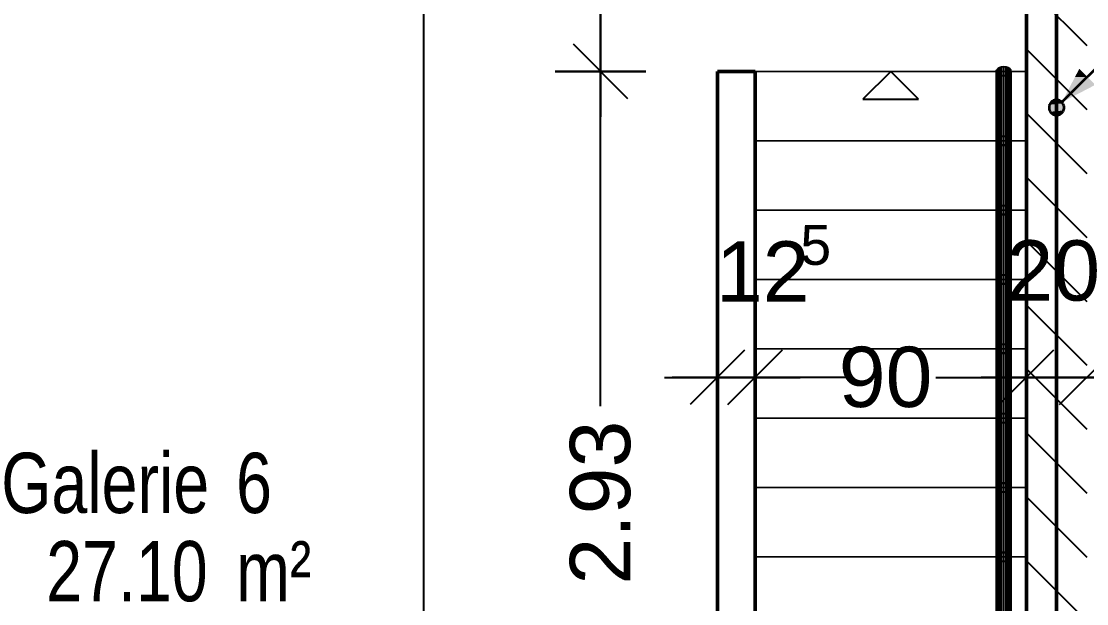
# Model space of a CAD drawing. Extents: x 0 to 756, y -25 to 420.
# Drawn here: x 184.9 to 255.6, y 325 to 363.7 of the extents above; entities that cross this region are included whole.
import ezdxf
from ezdxf.lldxf.tags import DXFTag

# ---------------------------------------------------------------- set-up
doc = ezdxf.new("R2010")
doc.units = 0
doc.layers.get('0').update_dxf_attribs({"lineweight": 25})
doc.layers.get('DEFPOINTS').update_dxf_attribs({"lineweight": 25})
doc.layers.add('A_Dach', color=1, linetype='Continuous', lineweight=25, true_color=0xff0000)
doc.layers.add('S_Schmutzwasser', color=7, linetype='Continuous', lineweight=35, true_color=0x808040)
for name, color, linetype, lineweight in [('A_Innenwand', 7, 'Continuous', 25), ('Allgemein01', 7, 'Continuous', 13), ('Allgemein03', 7, 'Continuous', 25), ('Raumbezeichnung', 7, 'Continuous', 13), ('Standard', 7, 'Continuous', 25), ('Treppe', 7, 'Continuous', 13), ('Wand Holz nicht tragend', 7, 'Continuous', 13), ('Wohnfläche-Rohbau', 7, 'Continuous', 13)]:
    doc.layers.add(name, color=color, linetype=linetype, lineweight=lineweight)
doc.styles.get("Standard").update_dxf_attribs({"font": 'arial.ttf'})
tags = doc.linetypes.add('VERDECKT2_S2', pattern=[0.27, 0.2, -0.07]).pattern_tags.tags
tags[6:7] = [DXFTag(74, 4), DXFTag(75, 0), DXFTag(340, '0'), DXFTag(46, 1.0), DXFTag(50, 0.0), DXFTag(44, 0.0), DXFTag(45, 0.0)]
tags[4:5] = [DXFTag(74, 4), DXFTag(75, 0), DXFTag(340, '0'), DXFTag(46, 1.0), DXFTag(50, 0.0), DXFTag(44, 0.0), DXFTag(45, 0.0)]

# ---------------------------------------------------------------- blocks, each defined once
blk = doc.blocks.new('Referenz-A01I5YQ8IE')
at = {"layer": 'Allgemein01', "color": 0, "linetype": 'VERDECKT2_S2', "lineweight": -2, "ltscale": 0.25}
for p, q in [((211.567, 414.475), (211.567, 5.763)), ((253.567, 414.475), (253.567, 5.763))]:
    blk.add_line(p, q, dxfattribs=at)
at = {"layer": 'Allgemein03', "color": 0, "lineweight": -2}
blk.add_line((253.567, 414.475), (253.567, 5.763), dxfattribs=at)
at = {"layer": 'DEFPOINTS', "color": 0, "linetype": 'Continuous', "lineweight": -2, "ltscale": 0.25}
for p, q in [((223.316, 360.324), (223.316, 360.324)), ((231.067, 360.324), (231.067, 360.324)), ((233.567, 360.324), (233.567, 360.324)), ((233.567, 360.324), (233.567, 360.324)), ((233.567, 360.324), (233.567, 360.324)), ((233.567, 360.324), (233.567, 360.324)), ((231.067, 340.032), (231.067, 340.032)), ((233.567, 340.032), (233.567, 340.032)), ((251.567, 340.032), (251.567, 340.032))]:
    blk.add_line(p, q, dxfattribs=at)
at = {"layer": 'Standard', "color": 0, "lineweight": -2}
for p, q in [((223.316, 360.324), (223.316, 367.792)), ((223.316, 366.324), (223.316, 357.324)), ((223.316, 354.324), (223.316, 363.324)), ((225.116, 358.524), (221.516, 362.124)), ((221.516, 362.124), (225.116, 358.524)), ((249.662, 360.499), (249.591, 360.416)), ((249.773, 360.565), (249.662, 360.499)), ((249.662, 355.899), (249.662, 360.499)), ((249.912, 360.608), (249.773, 360.565)), ((249.773, 355.965), (249.773, 360.565)), ((250.067, 360.623), (249.912, 360.608)), ((249.912, 356.008), (249.912, 360.608)), ((250.221, 360.608), (250.067, 360.623)), ((250.067, 356.023), (250.067, 360.623)), ((250.361, 360.565), (250.221, 360.608)), ((250.221, 356.008), (250.221, 360.608)), ((250.471, 360.499), (250.361, 360.565)), ((250.361, 355.965), (250.361, 360.565)), ((250.542, 360.416), (250.471, 360.499)), ((250.471, 355.899), (250.471, 360.499)), ((226.316, 360.324), (220.316, 360.324)), ((220.316, 360.324), (226.316, 360.324)), ((223.316, 338.116), (223.316, 360.324)), ((249.591, 360.416), (249.567, 360.324)), ((249.591, 360.231), (249.567, 360.324)), ((249.567, 360.324), (249.567, 355.724)), ((249.591, 355.816), (249.591, 360.416)), ((249.591, 355.631), (249.591, 360.231)), ((249.662, 360.148), (249.591, 360.231)), ((249.662, 355.548), (249.662, 360.148)), ((249.773, 360.082), (249.662, 360.148)), ((249.773, 355.482), (249.773, 360.082)), ((249.912, 360.039), (249.773, 360.082)), ((249.912, 355.439), (249.912, 360.039)), ((250.067, 360.025), (249.912, 360.039)), ((250.221, 360.039), (250.067, 360.025)), ((250.067, 355.425), (250.067, 360.025)), ((250.361, 360.082), (250.221, 360.039)), ((250.221, 355.439), (250.221, 360.039)), ((250.471, 360.148), (250.361, 360.082)), ((250.361, 355.482), (250.361, 360.082)), ((250.542, 360.231), (250.471, 360.148)), ((250.471, 355.548), (250.471, 360.148)), ((250.567, 360.324), (250.542, 360.416)), ((250.542, 355.816), (250.542, 360.416)), ((250.567, 360.324), (250.542, 360.231)), ((250.542, 355.631), (250.542, 360.231)), ((250.567, 355.724), (250.567, 360.324)), ((249.591, 355.816), (249.567, 355.724)), ((249.567, 355.724), (249.591, 355.816)), ((249.591, 355.631), (249.567, 355.724)), ((249.567, 355.724), (249.567, 351.124)), ((249.567, 355.724), (249.591, 355.631)), ((249.662, 355.899), (249.591, 355.816)), ((249.591, 355.816), (249.662, 355.899)), ((249.591, 351.216), (249.591, 355.816)), ((249.591, 351.031), (249.591, 355.631)), ((249.662, 355.548), (249.591, 355.631)), ((249.591, 355.631), (249.662, 355.548)), ((249.773, 355.965), (249.662, 355.899)), ((249.662, 355.899), (249.773, 355.965)), ((249.662, 351.299), (249.662, 355.899)), ((249.662, 350.948), (249.662, 355.548)), ((249.773, 355.482), (249.662, 355.548)), ((249.662, 355.548), (249.773, 355.482)), ((249.912, 356.008), (249.773, 355.965)), ((249.773, 355.965), (249.912, 356.008)), ((249.773, 351.365), (249.773, 355.965)), ((249.773, 350.882), (249.773, 355.482)), ((249.912, 355.439), (249.773, 355.482)), ((249.773, 355.482), (249.912, 355.439)), ((250.067, 356.023), (249.912, 356.008)), ((249.912, 356.008), (250.067, 356.023)), ((249.912, 351.408), (249.912, 356.008)), ((250.221, 356.008), (250.067, 356.023)), ((250.067, 351.423), (250.067, 356.023)), ((250.067, 356.023), (250.221, 356.008)), ((250.361, 355.965), (250.221, 356.008)), ((250.221, 351.408), (250.221, 356.008)), ((250.221, 356.008), (250.361, 355.965)), ((250.361, 355.482), (250.221, 355.439)), ((250.221, 355.439), (250.361, 355.482)), ((250.471, 355.899), (250.361, 355.965)), ((250.361, 351.365), (250.361, 355.965)), ((250.361, 355.965), (250.471, 355.899)), ((250.471, 355.548), (250.361, 355.482)), ((250.361, 355.482), (250.471, 355.548)), ((250.361, 350.882), (250.361, 355.482)), ((250.542, 355.816), (250.471, 355.899)), ((250.471, 351.299), (250.471, 355.899)), ((250.471, 355.899), (250.542, 355.816)), ((250.542, 355.631), (250.471, 355.548)), ((250.471, 355.548), (250.542, 355.631)), ((250.471, 350.948), (250.471, 355.548)), ((250.567, 355.724), (250.542, 355.816)), ((250.542, 351.216), (250.542, 355.816)), ((250.542, 355.816), (250.567, 355.724)), ((250.567, 355.724), (250.542, 355.631)), ((250.542, 355.631), (250.567, 355.724)), ((250.542, 351.031), (250.542, 355.631)), ((250.567, 351.124), (250.567, 355.724)), ((249.912, 350.839), (249.912, 355.439)), ((250.067, 355.425), (249.912, 355.439)), ((249.912, 355.439), (250.067, 355.425)), ((250.221, 355.439), (250.067, 355.425)), ((250.067, 355.425), (250.221, 355.439)), ((250.067, 350.825), (250.067, 355.425)), ((250.221, 350.839), (250.221, 355.439)), ((249.662, 351.299), (249.591, 351.216)), ((249.591, 351.216), (249.662, 351.299)), ((249.773, 351.365), (249.662, 351.299)), ((249.662, 351.299), (249.773, 351.365)), ((249.662, 346.699), (249.662, 351.299)), ((249.912, 351.408), (249.773, 351.365)), ((249.773, 351.365), (249.912, 351.408)), ((249.773, 346.765), (249.773, 351.365)), ((250.067, 351.423), (249.912, 351.408)), ((249.912, 351.408), (250.067, 351.423)), ((249.912, 346.808), (249.912, 351.408)), ((250.221, 351.408), (250.067, 351.423)), ((250.067, 346.823), (250.067, 351.423)), ((250.067, 351.423), (250.221, 351.408)), ((250.361, 351.365), (250.221, 351.408)), ((250.221, 346.808), (250.221, 351.408)), ((250.221, 351.408), (250.361, 351.365)), ((250.471, 351.299), (250.361, 351.365)), ((250.361, 346.765), (250.361, 351.365)), ((250.361, 351.365), (250.471, 351.299)), ((250.542, 351.216), (250.471, 351.299)), ((250.471, 346.699), (250.471, 351.299)), ((250.471, 351.299), (250.542, 351.216)), ((249.591, 351.216), (249.567, 351.124)), ((249.567, 351.124), (249.591, 351.216)), ((249.591, 351.031), (249.567, 351.124)), ((249.567, 351.124), (249.567, 346.524)), ((249.567, 351.124), (249.591, 351.031)), ((249.591, 346.616), (249.591, 351.216)), ((249.591, 346.431), (249.591, 351.031)), ((249.662, 350.948), (249.591, 351.031)), ((249.591, 351.031), (249.662, 350.948)), ((249.662, 346.348), (249.662, 350.948)), ((249.773, 350.882), (249.662, 350.948)), ((249.662, 350.948), (249.773, 350.882)), ((249.773, 346.282), (249.773, 350.882)), ((249.912, 350.839), (249.773, 350.882)), ((249.773, 350.882), (249.912, 350.839)), ((249.912, 346.239), (249.912, 350.839)), ((250.067, 350.825), (249.912, 350.839)), ((249.912, 350.839), (250.067, 350.825)), ((250.221, 350.839), (250.067, 350.825)), ((250.067, 350.825), (250.221, 350.839)), ((250.067, 346.225), (250.067, 350.825)), ((250.361, 350.882), (250.221, 350.839)), ((250.221, 350.839), (250.361, 350.882)), ((250.221, 346.239), (250.221, 350.839)), ((250.471, 350.948), (250.361, 350.882)), ((250.361, 350.882), (250.471, 350.948)), ((250.361, 346.282), (250.361, 350.882)), ((250.542, 351.031), (250.471, 350.948)), ((250.471, 350.948), (250.542, 351.031)), ((250.471, 346.348), (250.471, 350.948)), ((250.567, 351.124), (250.542, 351.216)), ((250.542, 346.616), (250.542, 351.216)), ((250.542, 351.216), (250.567, 351.124)), ((250.567, 351.124), (250.542, 351.031)), ((250.542, 351.031), (250.567, 351.124)), ((250.542, 346.431), (250.542, 351.031)), ((250.567, 346.524), (250.567, 351.124)), ((249.591, 346.616), (249.567, 346.524)), ((249.567, 346.524), (249.591, 346.616)), ((249.591, 346.431), (249.567, 346.524)), ((249.567, 346.524), (249.567, 341.924)), ((249.567, 346.524), (249.591, 346.431)), ((249.662, 346.699), (249.591, 346.616)), ((249.591, 346.616), (249.662, 346.699)), ((249.591, 342.016), (249.591, 346.616)), ((249.591, 341.831), (249.591, 346.431)), ((249.662, 346.348), (249.591, 346.431)), ((249.591, 346.431), (249.662, 346.348)), ((249.773, 346.765), (249.662, 346.699)), ((249.662, 346.699), (249.773, 346.765)), ((249.662, 342.099), (249.662, 346.699)), ((249.662, 341.748), (249.662, 346.348)), ((249.773, 346.282), (249.662, 346.348)), ((249.662, 346.348), (249.773, 346.282)), ((249.912, 346.808), (249.773, 346.765)), ((249.773, 346.765), (249.912, 346.808)), ((249.773, 342.165), (249.773, 346.765)), ((250.067, 346.823), (249.912, 346.808)), ((249.912, 346.808), (250.067, 346.823)), ((249.912, 342.208), (249.912, 346.808)), ((250.221, 346.808), (250.067, 346.823)), ((250.067, 342.223), (250.067, 346.823)), ((250.067, 346.823), (250.221, 346.808)), ((250.361, 346.765), (250.221, 346.808)), ((250.221, 342.208), (250.221, 346.808)), ((250.221, 346.808), (250.361, 346.765)), ((250.471, 346.699), (250.361, 346.765)), ((250.361, 342.165), (250.361, 346.765)), ((250.361, 346.765), (250.471, 346.699)), ((250.471, 346.348), (250.361, 346.282)), ((250.361, 346.282), (250.471, 346.348)), ((250.542, 346.616), (250.471, 346.699)), ((250.471, 342.099), (250.471, 346.699)), ((250.471, 346.699), (250.542, 346.616)), ((250.542, 346.431), (250.471, 346.348)), ((250.471, 346.348), (250.542, 346.431)), ((250.471, 341.748), (250.471, 346.348)), ((250.567, 346.524), (250.542, 346.616)), ((250.542, 342.016), (250.542, 346.616)), ((250.542, 346.616), (250.567, 346.524)), ((250.567, 346.524), (250.542, 346.431)), ((250.542, 346.431), (250.567, 346.524)), ((250.542, 341.831), (250.542, 346.431)), ((250.567, 341.924), (250.567, 346.524)), ((249.773, 341.682), (249.773, 346.282)), ((249.912, 346.239), (249.773, 346.282)), ((249.773, 346.282), (249.912, 346.239)), ((249.912, 341.639), (249.912, 346.239)), ((250.067, 346.225), (249.912, 346.239)), ((249.912, 346.239), (250.067, 346.225)), ((250.221, 346.239), (250.067, 346.225)), ((250.067, 346.225), (250.221, 346.239)), ((250.067, 341.625), (250.067, 346.225)), ((250.361, 346.282), (250.221, 346.239)), ((250.221, 346.239), (250.361, 346.282)), ((250.221, 341.639), (250.221, 346.239)), ((250.361, 341.682), (250.361, 346.282)), ((231.067, 343.032), (231.067, 337.032)), ((233.567, 337.032), (233.567, 343.032)), ((233.567, 343.032), (233.567, 337.032)), ((251.567, 337.032), (251.567, 343.032)), ((251.567, 343.032), (251.567, 337.032)), ((249.662, 342.099), (249.591, 342.016)), ((249.591, 342.016), (249.662, 342.099)), ((249.773, 342.165), (249.662, 342.099)), ((249.662, 342.099), (249.773, 342.165)), ((249.662, 337.499), (249.662, 342.099)), ((249.912, 342.208), (249.773, 342.165)), ((249.773, 342.165), (249.912, 342.208)), ((249.773, 337.565), (249.773, 342.165)), ((250.067, 342.223), (249.912, 342.208)), ((249.912, 342.208), (250.067, 342.223)), ((249.912, 337.608), (249.912, 342.208)), ((250.221, 342.208), (250.067, 342.223)), ((250.067, 337.623), (250.067, 342.223)), ((250.067, 342.223), (250.221, 342.208)), ((250.361, 342.165), (250.221, 342.208)), ((250.221, 337.608), (250.221, 342.208)), ((250.221, 342.208), (250.361, 342.165)), ((250.471, 342.099), (250.361, 342.165)), ((250.361, 337.565), (250.361, 342.165)), ((250.361, 342.165), (250.471, 342.099)), ((250.542, 342.016), (250.471, 342.099)), ((250.471, 337.499), (250.471, 342.099)), ((250.471, 342.099), (250.542, 342.016)), ((232.867, 341.832), (229.267, 338.232)), ((231.767, 338.232), (235.367, 341.832)), ((235.367, 341.832), (231.767, 338.232)), ((249.591, 342.016), (249.567, 341.924)), ((249.567, 341.924), (249.591, 342.016)), ((249.591, 341.831), (249.567, 341.924)), ((249.567, 341.924), (249.567, 337.324)), ((249.567, 341.924), (249.591, 341.831)), ((249.591, 337.416), (249.591, 342.016)), ((249.591, 337.231), (249.591, 341.831)), ((249.662, 341.748), (249.591, 341.831)), ((249.591, 341.831), (249.662, 341.748)), ((249.662, 337.148), (249.662, 341.748)), ((249.773, 341.682), (249.662, 341.748)), ((249.662, 341.748), (249.773, 341.682)), ((249.767, 338.232), (253.367, 341.832)), ((253.367, 341.832), (249.767, 338.232)), ((249.773, 337.082), (249.773, 341.682)), ((249.912, 341.639), (249.773, 341.682)), ((249.773, 341.682), (249.912, 341.639)), ((249.912, 337.039), (249.912, 341.639)), ((250.067, 341.625), (249.912, 341.639)), ((249.912, 341.639), (250.067, 341.625)), ((250.221, 341.639), (250.067, 341.625)), ((250.067, 341.625), (250.221, 341.639)), ((250.067, 337.025), (250.067, 341.625)), ((250.361, 341.682), (250.221, 341.639)), ((250.221, 341.639), (250.361, 341.682)), ((250.221, 337.039), (250.221, 341.639)), ((250.471, 341.748), (250.361, 341.682)), ((250.361, 341.682), (250.471, 341.748)), ((250.361, 337.082), (250.361, 341.682)), ((250.542, 341.831), (250.471, 341.748)), ((250.471, 341.748), (250.542, 341.831)), ((250.471, 337.148), (250.471, 341.748)), ((250.567, 341.924), (250.542, 342.016)), ((250.542, 337.416), (250.542, 342.016)), ((250.542, 342.016), (250.567, 341.924)), ((250.567, 341.924), (250.542, 341.831)), ((250.542, 341.831), (250.567, 341.924)), ((250.542, 337.231), (250.542, 341.831)), ((250.567, 337.324), (250.567, 341.924)), ((253.767, 338.232), (257.367, 341.832)), ((257.367, 341.832), (253.767, 338.232)), ((227.567, 340.032), (236.567, 340.032)), ((237.067, 340.032), (228.067, 340.032)), ((239.567, 340.032), (230.567, 340.032)), ((231.067, 340.032), (233.567, 340.032)), ((233.567, 340.032), (235.378, 340.032)), ((245.567, 340.032), (254.567, 340.032)), ((257.567, 340.032), (248.567, 340.032)), ((248.578, 340.032), (251.567, 340.032)), ((249.567, 340.032), (258.567, 340.032)), ((251.567, 340.032), (255.567, 340.032)), ((261.567, 340.032), (252.567, 340.032)), ((249.591, 337.416), (249.567, 337.324)), ((249.567, 337.324), (249.591, 337.416)), ((249.591, 337.231), (249.567, 337.324)), ((249.567, 337.324), (249.567, 332.724)), ((249.567, 337.324), (249.591, 337.231)), ((249.662, 337.499), (249.591, 337.416)), ((249.591, 337.416), (249.662, 337.499)), ((249.591, 332.816), (249.591, 337.416)), ((249.591, 332.631), (249.591, 337.231)), ((249.662, 337.148), (249.591, 337.231)), ((249.591, 337.231), (249.662, 337.148)), ((249.773, 337.565), (249.662, 337.499)), ((249.662, 337.499), (249.773, 337.565)), ((249.662, 332.899), (249.662, 337.499)), ((249.662, 332.548), (249.662, 337.148)), ((249.773, 337.082), (249.662, 337.148)), ((249.662, 337.148), (249.773, 337.082)), ((249.912, 337.608), (249.773, 337.565)), ((249.773, 337.565), (249.912, 337.608)), ((249.773, 332.965), (249.773, 337.565)), ((250.067, 337.623), (249.912, 337.608)), ((249.912, 337.608), (250.067, 337.623)), ((249.912, 333.008), (249.912, 337.608)), ((250.221, 337.608), (250.067, 337.623)), ((250.067, 333.023), (250.067, 337.623)), ((250.067, 337.623), (250.221, 337.608)), ((250.361, 337.565), (250.221, 337.608)), ((250.221, 333.008), (250.221, 337.608)), ((250.221, 337.608), (250.361, 337.565)), ((250.471, 337.499), (250.361, 337.565)), ((250.361, 332.965), (250.361, 337.565)), ((250.361, 337.565), (250.471, 337.499)), ((250.471, 337.148), (250.361, 337.082)), ((250.361, 337.082), (250.471, 337.148)), ((250.542, 337.416), (250.471, 337.499)), ((250.471, 332.899), (250.471, 337.499)), ((250.471, 337.499), (250.542, 337.416)), ((250.542, 337.231), (250.471, 337.148)), ((250.471, 337.148), (250.542, 337.231)), ((250.471, 332.548), (250.471, 337.148)), ((250.567, 337.324), (250.542, 337.416)), ((250.542, 332.816), (250.542, 337.416)), ((250.542, 337.416), (250.567, 337.324)), ((250.567, 337.324), (250.542, 337.231)), ((250.542, 337.231), (250.567, 337.324)), ((250.542, 332.631), (250.542, 337.231)), ((250.567, 332.724), (250.567, 337.324)), ((249.773, 332.482), (249.773, 337.082)), ((249.912, 337.039), (249.773, 337.082)), ((249.773, 337.082), (249.912, 337.039)), ((249.912, 332.439), (249.912, 337.039)), ((250.067, 337.025), (249.912, 337.039)), ((249.912, 337.039), (250.067, 337.025)), ((250.221, 337.039), (250.067, 337.025)), ((250.067, 337.025), (250.221, 337.039)), ((250.067, 332.425), (250.067, 337.025)), ((250.361, 337.082), (250.221, 337.039)), ((250.221, 337.039), (250.361, 337.082)), ((250.221, 332.439), (250.221, 337.039)), ((250.361, 332.482), (250.361, 337.082)), ((249.662, 332.899), (249.591, 332.816)), ((249.591, 332.816), (249.662, 332.899)), ((249.773, 332.965), (249.662, 332.899)), ((249.662, 332.899), (249.773, 332.965)), ((249.662, 328.299), (249.662, 332.899)), ((249.912, 333.008), (249.773, 332.965)), ((249.773, 332.965), (249.912, 333.008)), ((249.773, 328.365), (249.773, 332.965)), ((250.067, 333.023), (249.912, 333.008)), ((249.912, 333.008), (250.067, 333.023)), ((249.912, 328.408), (249.912, 333.008)), ((250.221, 333.008), (250.067, 333.023)), ((250.067, 328.423), (250.067, 333.023)), ((250.067, 333.023), (250.221, 333.008)), ((250.361, 332.965), (250.221, 333.008)), ((250.221, 328.408), (250.221, 333.008)), ((250.221, 333.008), (250.361, 332.965)), ((250.471, 332.899), (250.361, 332.965)), ((250.361, 328.365), (250.361, 332.965)), ((250.361, 332.965), (250.471, 332.899)), ((250.542, 332.816), (250.471, 332.899)), ((250.471, 328.299), (250.471, 332.899)), ((250.471, 332.899), (250.542, 332.816)), ((249.591, 332.816), (249.567, 332.724)), ((249.567, 332.724), (249.591, 332.816)), ((249.591, 332.631), (249.567, 332.724)), ((249.567, 332.724), (249.567, 328.124)), ((249.567, 332.724), (249.591, 332.631)), ((249.591, 328.216), (249.591, 332.816)), ((249.591, 328.031), (249.591, 332.631)), ((249.662, 332.548), (249.591, 332.631)), ((249.591, 332.631), (249.662, 332.548)), ((249.662, 327.948), (249.662, 332.548)), ((249.773, 332.482), (249.662, 332.548)), ((249.662, 332.548), (249.773, 332.482)), ((249.773, 327.882), (249.773, 332.482)), ((249.912, 332.439), (249.773, 332.482)), ((249.773, 332.482), (249.912, 332.439)), ((249.912, 327.839), (249.912, 332.439)), ((250.067, 332.425), (249.912, 332.439)), ((249.912, 332.439), (250.067, 332.425)), ((250.221, 332.439), (250.067, 332.425)), ((250.067, 332.425), (250.221, 332.439)), ((250.067, 327.825), (250.067, 332.425)), ((250.361, 332.482), (250.221, 332.439)), ((250.221, 332.439), (250.361, 332.482)), ((250.221, 327.839), (250.221, 332.439)), ((250.471, 332.548), (250.361, 332.482)), ((250.361, 332.482), (250.471, 332.548)), ((250.361, 327.882), (250.361, 332.482)), ((250.542, 332.631), (250.471, 332.548)), ((250.471, 332.548), (250.542, 332.631)), ((250.471, 327.948), (250.471, 332.548)), ((250.567, 332.724), (250.542, 332.816)), ((250.542, 328.216), (250.542, 332.816)), ((250.542, 332.816), (250.567, 332.724)), ((250.567, 332.724), (250.542, 332.631)), ((250.542, 332.631), (250.567, 332.724)), ((250.542, 328.031), (250.542, 332.631)), ((250.567, 328.124), (250.567, 332.724)), ((249.591, 328.216), (249.567, 328.124)), ((249.567, 328.124), (249.591, 328.216)), ((249.591, 328.031), (249.567, 328.124)), ((249.567, 328.124), (249.567, 323.524)), ((249.567, 328.124), (249.591, 328.031)), ((249.662, 328.299), (249.591, 328.216)), ((249.591, 328.216), (249.662, 328.299)), ((249.591, 323.616), (249.591, 328.216)), ((249.591, 323.431), (249.591, 328.031)), ((249.662, 327.948), (249.591, 328.031)), ((249.591, 328.031), (249.662, 327.948)), ((249.773, 328.365), (249.662, 328.299)), ((249.662, 328.299), (249.773, 328.365)), ((249.662, 323.699), (249.662, 328.299)), ((249.662, 323.348), (249.662, 327.948)), ((249.773, 327.882), (249.662, 327.948)), ((249.662, 327.948), (249.773, 327.882)), ((249.912, 328.408), (249.773, 328.365)), ((249.773, 328.365), (249.912, 328.408)), ((249.773, 323.765), (249.773, 328.365)), ((250.067, 328.423), (249.912, 328.408)), ((249.912, 328.408), (250.067, 328.423)), ((249.912, 323.808), (249.912, 328.408)), ((250.221, 328.408), (250.067, 328.423)), ((250.067, 323.823), (250.067, 328.423)), ((250.067, 328.423), (250.221, 328.408)), ((250.361, 328.365), (250.221, 328.408)), ((250.221, 323.808), (250.221, 328.408)), ((250.221, 328.408), (250.361, 328.365)), ((250.471, 328.299), (250.361, 328.365)), ((250.361, 323.765), (250.361, 328.365)), ((250.361, 328.365), (250.471, 328.299)), ((250.471, 327.948), (250.361, 327.882)), ((250.361, 327.882), (250.471, 327.948)), ((250.542, 328.216), (250.471, 328.299)), ((250.471, 323.699), (250.471, 328.299)), ((250.471, 328.299), (250.542, 328.216)), ((250.542, 328.031), (250.471, 327.948)), ((250.471, 327.948), (250.542, 328.031)), ((250.471, 323.348), (250.471, 327.948)), ((250.567, 328.124), (250.542, 328.216)), ((250.542, 323.616), (250.542, 328.216)), ((250.542, 328.216), (250.567, 328.124)), ((250.567, 328.124), (250.542, 328.031)), ((250.542, 328.031), (250.567, 328.124)), ((250.542, 323.431), (250.542, 328.031)), ((250.567, 323.524), (250.567, 328.124)), ((249.773, 323.282), (249.773, 327.882)), ((249.912, 327.839), (249.773, 327.882)), ((249.773, 327.882), (249.912, 327.839)), ((249.912, 323.239), (249.912, 327.839)), ((250.067, 327.825), (249.912, 327.839)), ((249.912, 327.839), (250.067, 327.825)), ((250.221, 327.839), (250.067, 327.825)), ((250.067, 327.825), (250.221, 327.839)), ((250.067, 323.225), (250.067, 327.825)), ((250.361, 327.882), (250.221, 327.839)), ((250.221, 327.839), (250.361, 327.882)), ((250.221, 323.239), (250.221, 327.839)), ((250.361, 323.282), (250.361, 327.882))]:
    blk.add_line(p, q, dxfattribs=at)
at = {"layer": 'Treppe', "color": 0}
for p, q in [((233.567, 360.324), (233.567, 355.724)), ((251.567, 360.324), (233.567, 360.324)), ((233.567, 360.324), (251.567, 360.324)), ((233.567, 355.724), (233.567, 360.324)), ((233.567, 360.324), (233.567, 360.324)), ((251.567, 355.724), (251.567, 360.324)), ((251.567, 360.324), (251.567, 355.724)), ((251.567, 360.324), (251.567, 360.324)), ((233.567, 355.724), (233.567, 351.124)), ((251.567, 355.724), (233.567, 355.724)), ((233.567, 355.724), (251.567, 355.724)), ((233.567, 351.124), (233.567, 355.724)), ((233.567, 355.724), (233.567, 355.724)), ((233.567, 355.724), (251.567, 355.724)), ((251.567, 355.724), (233.567, 355.724)), ((233.567, 355.724), (233.567, 355.724)), ((251.567, 351.124), (251.567, 355.724)), ((251.567, 355.724), (251.567, 351.124)), ((251.567, 355.724), (251.567, 355.724)), ((251.567, 355.724), (251.567, 355.724)), ((233.567, 351.124), (233.567, 346.524)), ((251.567, 351.124), (233.567, 351.124)), ((233.567, 351.124), (251.567, 351.124)), ((233.567, 346.524), (233.567, 351.124)), ((233.567, 351.124), (233.567, 351.124)), ((233.567, 351.124), (251.567, 351.124)), ((251.567, 351.124), (233.567, 351.124)), ((233.567, 351.124), (233.567, 351.124)), ((251.567, 346.524), (251.567, 351.124)), ((251.567, 351.124), (251.567, 346.524)), ((251.567, 351.124), (251.567, 351.124)), ((251.567, 351.124), (251.567, 351.124)), ((233.567, 346.524), (233.567, 341.924)), ((251.567, 346.524), (233.567, 346.524)), ((233.567, 346.524), (251.567, 346.524)), ((233.567, 341.924), (233.567, 346.524)), ((233.567, 346.524), (233.567, 346.524)), ((233.567, 346.524), (251.567, 346.524)), ((251.567, 346.524), (233.567, 346.524)), ((233.567, 346.524), (233.567, 346.524)), ((251.567, 341.924), (251.567, 346.524)), ((251.567, 346.524), (251.567, 341.924)), ((251.567, 346.524), (251.567, 346.524)), ((251.567, 346.524), (251.567, 346.524)), ((233.567, 341.924), (233.567, 337.324)), ((251.567, 341.924), (233.567, 341.924)), ((233.567, 341.924), (251.567, 341.924)), ((233.567, 337.324), (233.567, 341.924)), ((233.567, 341.924), (233.567, 341.924)), ((233.567, 341.924), (251.567, 341.924)), ((251.567, 341.924), (233.567, 341.924)), ((233.567, 341.924), (233.567, 341.924)), ((251.567, 337.324), (251.567, 341.924)), ((251.567, 341.924), (251.567, 337.324)), ((251.567, 341.924), (251.567, 341.924)), ((251.567, 341.924), (251.567, 341.924)), ((233.567, 337.324), (233.567, 332.724)), ((251.567, 337.324), (233.567, 337.324)), ((233.567, 337.324), (251.567, 337.324)), ((233.567, 332.724), (233.567, 337.324)), ((233.567, 337.324), (233.567, 337.324)), ((233.567, 337.324), (251.567, 337.324)), ((251.567, 337.324), (233.567, 337.324)), ((233.567, 337.324), (233.567, 337.324)), ((251.567, 332.724), (251.567, 337.324)), ((251.567, 337.324), (251.567, 332.724)), ((251.567, 337.324), (251.567, 337.324)), ((251.567, 337.324), (251.567, 337.324)), ((233.567, 332.724), (233.567, 328.124)), ((251.567, 332.724), (233.567, 332.724)), ((233.567, 332.724), (251.567, 332.724)), ((233.567, 328.124), (233.567, 332.724)), ((233.567, 332.724), (233.567, 332.724)), ((233.567, 332.724), (251.567, 332.724)), ((251.567, 332.724), (233.567, 332.724)), ((233.567, 332.724), (233.567, 332.724)), ((251.567, 328.124), (251.567, 332.724)), ((251.567, 332.724), (251.567, 328.124)), ((251.567, 332.724), (251.567, 332.724)), ((251.567, 332.724), (251.567, 332.724)), ((233.567, 328.124), (233.567, 323.524)), ((251.567, 328.124), (233.567, 328.124)), ((233.567, 328.124), (251.567, 328.124)), ((233.567, 323.524), (233.567, 328.124)), ((233.567, 328.124), (233.567, 328.124)), ((233.567, 328.124), (251.567, 328.124)), ((251.567, 328.124), (233.567, 328.124)), ((233.567, 328.124), (233.567, 328.124)), ((251.567, 323.524), (251.567, 328.124)), ((251.567, 328.124), (251.567, 323.524)), ((251.567, 328.124), (251.567, 328.124)), ((251.567, 328.124), (251.567, 328.124))]:
    blk.add_line(p, q, dxfattribs=at)
at = {"layer": 'Treppe', "color": 0, "lineweight": -2}
for p, q in [((242.567, 360.324), (240.727, 358.484)), ((244.407, 358.484), (242.567, 360.324)), ((240.727, 358.484), (244.407, 358.484))]:
    blk.add_line(p, q, dxfattribs=at)
at = {"layer": 'Wand Holz nicht tragend', "color": 0, "lineweight": 50}
for p, q in [((251.567, 386.168), (251.567, 270.568)), ((251.567, 270.568), (251.567, 386.168)), ((253.567, 386.168), (253.567, 270.568)), ((253.567, 270.568), (253.567, 386.168)), ((253.567, 270.568), (253.567, 386.168)), ((253.567, 386.168), (253.567, 270.568)), ((233.567, 360.324), (231.067, 360.324)), ((231.067, 360.324), (231.067, 301.768)), ((231.067, 360.324), (233.567, 360.324)), ((231.067, 301.768), (231.067, 360.324)), ((231.067, 360.324), (231.067, 360.324)), ((233.567, 301.768), (233.567, 360.324)), ((233.567, 360.324), (233.567, 301.768)), ((233.567, 360.324), (233.567, 360.324))]:
    blk.add_line(p, q, dxfattribs=at)
at = {"layer": 'Raumbezeichnung', "color": 0, "linetype": 'Continuous', "ltscale": 0.13, "char_height": 4, "attachment_point": 1}
for s, insert in [('{\\W0.8;\\fPosterama Text Light;Galerie}', (183.563, 335.03)), ('{\\W0.8;\\fPosterama Text Light;6}', (199.141, 335.03))]:
    blk.add_mtext(s, dxfattribs=dict(at, insert=insert))
at = {"layer": 'Standard', "color": 0, "lineweight": -2, "attachment_point": 1}
for s, insert, char_height in [('{\\fArial;5}', (236.569, 350.133), 2.64), ('{\\fArial;20}', (250.245, 349.12), 4), ('{\\fArial;12}', (230.962, 349.053), 4), ('{\\fArial;90}', (239.119, 342.064), 4)]:
    blk.add_mtext(s, dxfattribs=dict(at, insert=insert, char_height=char_height))
at = {"layer": 'Standard', "color": 0, "lineweight": -2, "insert": (221.284, 326.283), "char_height": 4, "attachment_point": 1, "rotation": 90}
blk.add_mtext('{\\fArial;2.93}', dxfattribs=at)
at = {"layer": 'Wohnfläche-Rohbau', "color": 0, "linetype": 'Continuous', "ltscale": 0.13, "char_height": 4, "attachment_point": 1}
for s, insert in [('{\\W0.8;\\fPosterama Text Light;27.10}', (186.55, 329.175)), ('{\\W0.8;\\fPosterama Text Light;m²}', (199.148, 329.175))]:
    blk.add_mtext(s, dxfattribs=dict(at, insert=insert))
blk = doc.blocks.new('Wand-A01I5YQSIE', base_point=(251.567, 271.168))
at = {"color": 0, "linetype": 'ByBlock', "lineweight": -2, "ltscale": 0.25}
blk.add_line((251.567, 386.168), (251.567, 271.168), dxfattribs=at)
at = {"color": 0, "lineweight": -2}
for p, q in [((251.567, 366.044), (255.567, 362.044)), ((251.567, 361.801), (255.567, 357.801)), ((251.567, 357.558), (255.567, 353.558)), ((251.567, 353.316), (255.567, 349.316)), ((251.567, 349.073), (255.567, 345.073)), ((251.567, 344.83), (255.567, 340.83)), ((251.567, 340.588), (255.567, 336.588)), ((251.567, 336.345), (255.567, 332.345)), ((251.567, 332.102), (255.567, 328.102)), ((251.567, 327.86), (255.567, 323.86))]:
    blk.add_line(p, q, dxfattribs=at)
blk = doc.blocks.new('Dachfläche-A01I5YRIIE', base_point=(113.567, 33.11))
at = {"color": 0, "linetype": 'ByBlock', "lineweight": -2, "ltscale": 0.25}
blk.add_line((253.567, 393.168), (253.567, 272.168), dxfattribs=at)
blk = doc.blocks.new('Dachfläche-A01I5YRMIE', base_point=(253.567, 33.11))
at = {"color": 0, "linetype": 'ByBlock', "lineweight": -2, "ltscale": 0.25}
blk.add_line((253.567, 272.168), (253.567, 393.168), dxfattribs=at)
blk = doc.blocks.new('Schraffur-A01I5YT8IE', base_point=(253.92, 358.28))
at = {"color": 0, "linetype": 'ByBlock', "lineweight": -2, "ltscale": 0.35}
for points in [[(255.606, 359.966), (254.798, 359.966), (255.074, 360.498)], [(253.92, 358.28), (255.606, 359.966), (254.798, 359.966)]]:
    blk.add_solid(points, dxfattribs=at)
blk = doc.blocks.new('Kreis-A01I5YTAIE', base_point=(253.067, 357.427))
at = {"color": 0, "linetype": 'ByBlock', "lineweight": -2, "ltscale": 0.35}
for p, q in [((253.262, 358.324), (253.213, 358.28)), ((253.317, 358.36), (253.262, 358.324)), ((253.375, 358.389), (253.317, 358.36)), ((253.437, 358.41), (253.375, 358.389)), ((253.501, 358.423), (253.437, 358.41)), ((253.567, 358.427), (253.501, 358.423)), ((253.632, 358.423), (253.567, 358.427)), ((253.696, 358.41), (253.632, 358.423)), ((253.758, 358.389), (253.696, 358.41)), ((253.817, 358.36), (253.758, 358.389)), ((253.871, 358.324), (253.817, 358.36)), ((253.92, 358.28), (253.871, 358.324)), ((253.071, 357.992), (253.067, 357.927)), ((253.067, 357.927), (253.071, 357.862)), ((253.084, 358.056), (253.071, 357.992)), ((253.071, 357.862), (253.084, 357.797)), ((253.105, 358.118), (253.084, 358.056)), ((253.084, 357.797), (253.105, 357.735)), ((253.134, 358.177), (253.105, 358.118)), ((253.105, 357.735), (253.134, 357.677)), ((253.17, 358.231), (253.134, 358.177)), ((253.134, 357.677), (253.17, 357.622)), ((253.213, 358.28), (253.17, 358.231)), ((253.17, 357.622), (253.213, 357.573)), ((253.963, 358.231), (253.92, 358.28)), ((253.92, 357.573), (253.963, 357.622)), ((254, 358.177), (253.963, 358.231)), ((253.963, 357.622), (254, 357.677)), ((254.028, 358.118), (254, 358.177)), ((254, 357.677), (254.028, 357.735)), ((254.049, 358.056), (254.028, 358.118)), ((254.028, 357.735), (254.049, 357.797)), ((254.062, 357.992), (254.049, 358.056)), ((254.049, 357.797), (254.062, 357.862)), ((254.067, 357.927), (254.062, 357.992)), ((254.062, 357.862), (254.067, 357.927)), ((253.213, 357.573), (253.262, 357.53)), ((253.262, 357.53), (253.317, 357.494)), ((253.317, 357.494), (253.375, 357.465)), ((253.375, 357.465), (253.437, 357.444)), ((253.437, 357.444), (253.501, 357.431)), ((253.501, 357.431), (253.567, 357.427)), ((253.567, 357.427), (253.632, 357.431)), ((253.632, 357.431), (253.696, 357.444)), ((253.696, 357.444), (253.758, 357.465)), ((253.758, 357.465), (253.817, 357.494)), ((253.817, 357.494), (253.871, 357.53)), ((253.871, 357.53), (253.92, 357.573))]:
    blk.add_line(p, q, dxfattribs=at)
blk = doc.blocks.new('Schraffur-A01I5YTCIE', base_point=(253.92, 358.28))
at = {"color": 0, "linetype": 'ByBlock', "lineweight": -2, "ltscale": 0.35}
for points in [[(256.138, 359.435), (255.074, 359.435), (255.606, 359.966)], [(253.92, 358.28), (256.138, 359.435), (255.074, 359.435)]]:
    blk.add_solid(points, dxfattribs=at)
blk = doc.blocks.new('Schraffur-A01I5YTEIE', base_point=(253.067, 357.427))
at = {"color": 0, "linetype": 'ByBlock', "lineweight": -2, "ltscale": 0.35}
for points in [[(253.92, 358.28), (253.213, 358.28), (253.844, 358.343)], [(253.213, 358.28), (253.844, 358.343), (253.289, 358.343)], [(253.844, 358.343), (253.289, 358.343), (253.758, 358.389)], [(253.289, 358.343), (253.758, 358.389), (253.375, 358.389)], [(253.758, 358.389), (253.375, 358.389), (253.664, 358.417)], [(253.375, 358.389), (253.664, 358.417), (253.469, 358.417)], [(253.664, 358.417), (253.469, 358.417), (253.567, 358.427)], [(254.067, 357.927), (253.067, 357.927), (254.057, 358.024)], [(253.067, 357.927), (254.057, 358.024), (253.076, 358.024)], [(253.076, 357.829), (254.067, 357.927), (253.067, 357.927)], [(254.057, 358.024), (253.076, 358.024), (254.028, 358.118)], [(253.076, 358.024), (254.028, 358.118), (253.105, 358.118)], [(254.057, 357.829), (253.076, 357.829), (254.067, 357.927)], [(253.105, 357.735), (254.057, 357.829), (253.076, 357.829)], [(254.028, 358.118), (253.105, 358.118), (253.982, 358.205)], [(253.105, 358.118), (253.982, 358.205), (253.151, 358.205)], [(254.028, 357.735), (253.105, 357.735), (254.057, 357.829)], [(253.151, 357.649), (254.028, 357.735), (253.105, 357.735)], [(253.982, 358.205), (253.151, 358.205), (253.92, 358.28)], [(253.151, 358.205), (253.92, 358.28), (253.213, 358.28)], [(253.982, 357.649), (253.151, 357.649), (254.028, 357.735)], [(253.213, 357.573), (253.982, 357.649), (253.151, 357.649)], [(253.92, 357.573), (253.213, 357.573), (253.982, 357.649)], [(253.289, 357.511), (253.92, 357.573), (253.213, 357.573)], [(253.844, 357.511), (253.289, 357.511), (253.92, 357.573)], [(253.375, 357.465), (253.844, 357.511), (253.289, 357.511)], [(253.758, 357.465), (253.375, 357.465), (253.844, 357.511)], [(253.469, 357.436), (253.758, 357.465), (253.375, 357.465)], [(253.664, 357.436), (253.469, 357.436), (253.758, 357.465)], [(253.567, 357.427), (253.664, 357.436), (253.469, 357.436)]]:
    blk.add_solid(points, dxfattribs=at)

msp = doc.modelspace()

# ---------------------------------------------------------------- linework, layer by layer
at = {"layer": 'S_Schmutzwasser', "ltscale": 0.35}
msp.add_line((253.92, 358.28), (259.223, 363.583), dxfattribs=at)

# ---------------------------------------------------------------- block references
at = {"color": 8, "lineweight": 25, "ltscale": 0.25, "true_color": 0x808080}
msp.add_blockref('Referenz-A01I5YQ8IE', (0, 0), dxfattribs=at)
at = {"layer": 'A_Dach', "ltscale": 0.25}
for name, p in [('Dachfläche-A01I5YRIIE', (113.567, 33.11)), ('Dachfläche-A01I5YRMIE', (253.567, 33.11))]:
    msp.add_blockref(name, p, dxfattribs=at)
at = {"layer": 'A_Innenwand', "ltscale": 0.25}
msp.add_blockref('Wand-A01I5YQSIE', (251.567, 271.168), dxfattribs=at)
at = {"layer": 'S_Schmutzwasser', "ltscale": 0.35}
for name, p in [('Schraffur-A01I5YT8IE', (253.92, 358.28)), ('Schraffur-A01I5YTCIE', (253.92, 358.28)), ('Kreis-A01I5YTAIE', (253.067, 357.427)), ('Schraffur-A01I5YTEIE', (253.067, 357.427))]:
    msp.add_blockref(name, p, dxfattribs=at)

doc.saveas('drawing.dxf')
